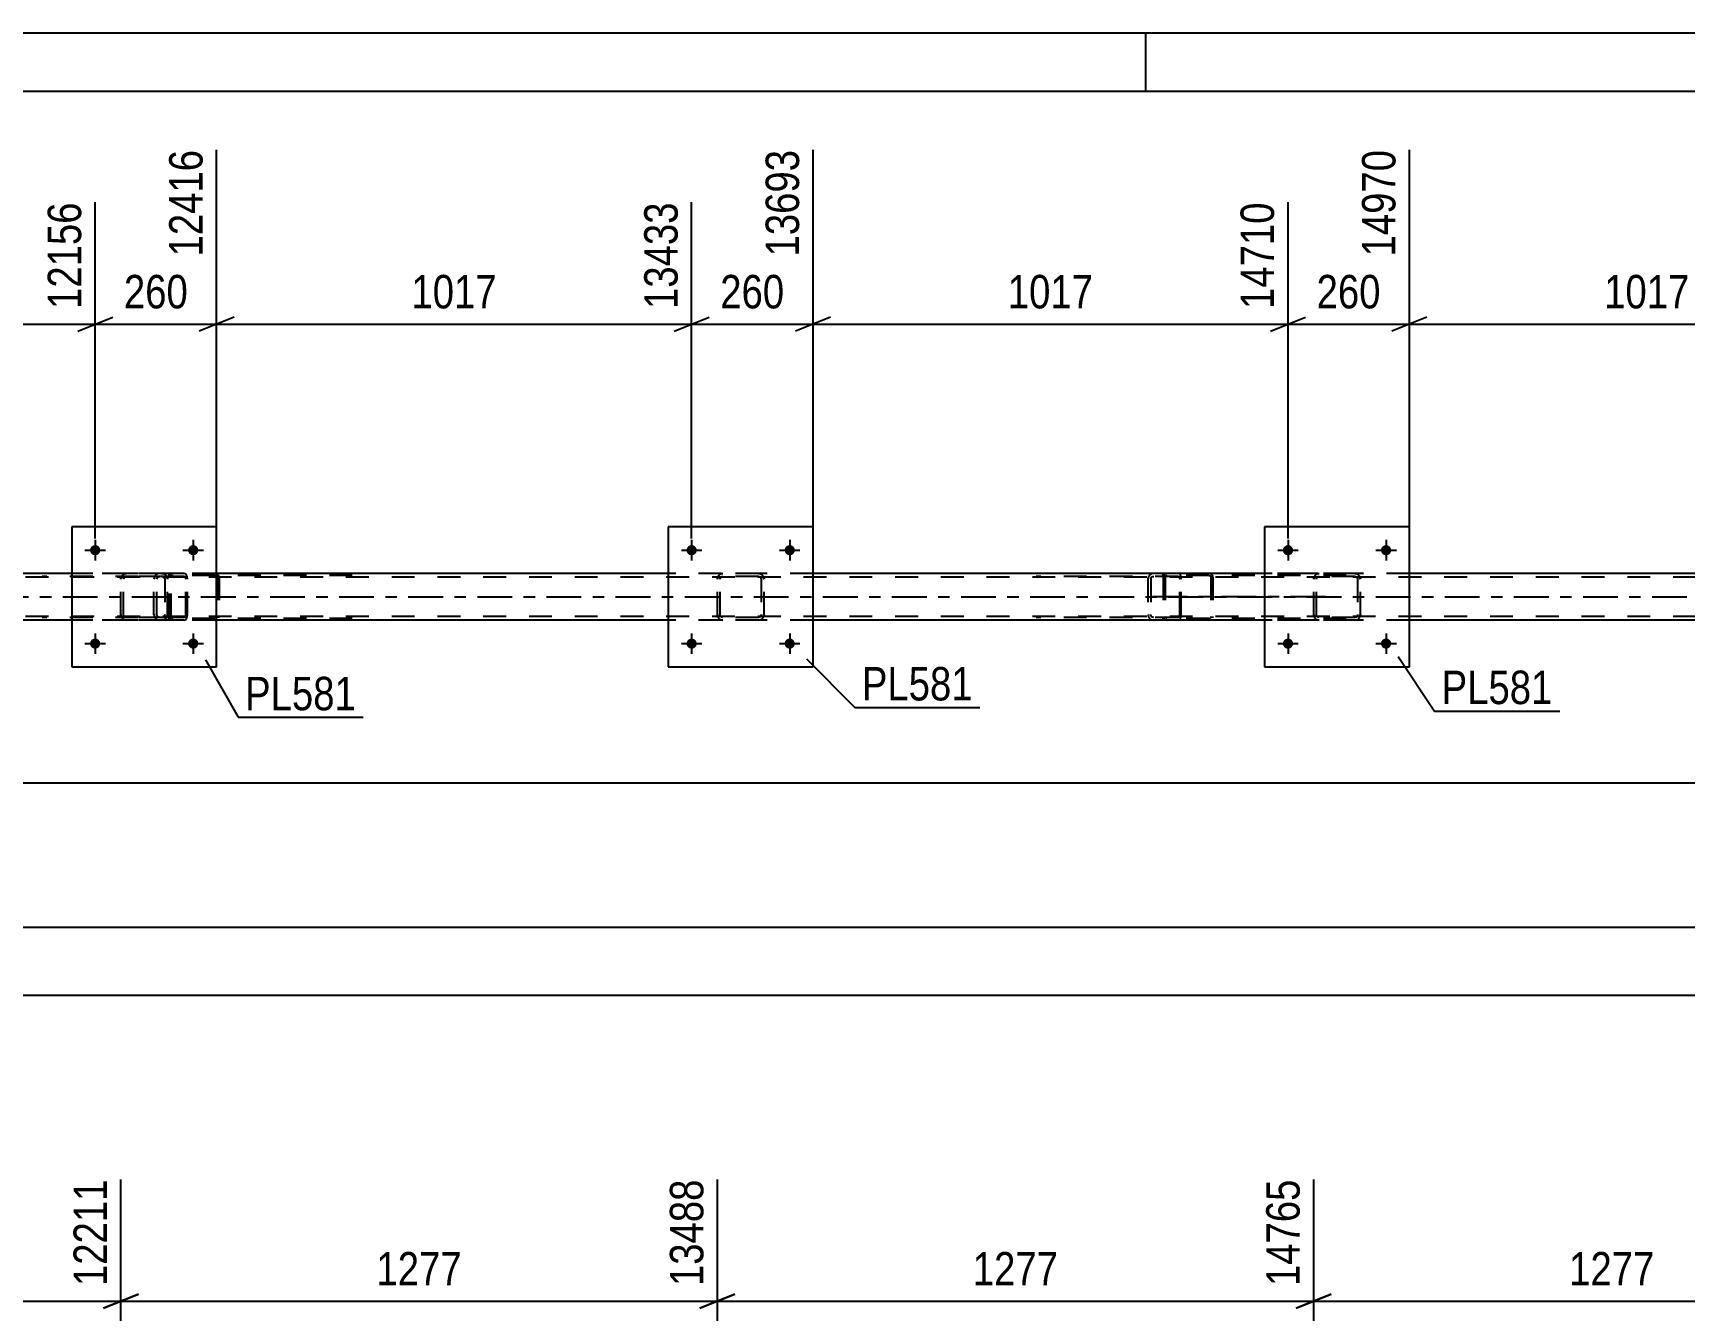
# Model space of a CAD drawing. Header units: millimetres. Extents: x 0 to 841, y 0 to 594.
# Drawn here: x 535.7 to 677.2, y 484.5 to 594 of the extents above; entities that cross this region are included whole.
import ezdxf

# ---------------------------------------------------------------- set-up
doc = ezdxf.new("R2010")
doc.units = ezdxf.units.MM
doc.linetypes.add('DXK_LINE_DOT2', pattern=[3.9198, 1.9599, -1.9599])
doc.linetypes.add('DXK_LINE_DOT3', pattern=[5.9187, 2.979, -0.9799, 0.9799, -0.9799])
doc.styles.add('Arial Narrow', font='ARIALN.TTF', dxfattribs={"height": 0.2})

# ---------------------------------------------------------------- blocks, each defined once
blk = doc.blocks.new('Unknown-318887585-1133 - 12244')
at = {"color": 5, "linetype": 'Continuous'}
for p, q in [((841, 594), (0, 594)), ((631, 589), (631, 594)), ((836, 589), (5, 589))]:
    blk.add_line(p, q, dxfattribs=at)
blk = doc.blocks.new('Bolt-318887585-5515 - 5449')
at = {"linetype": 'Continuous'}
for points in [[(541.44, 541.69, -1), (540.56, 541.69, -1)], [(549.84, 541.69, -1), (548.96, 541.69, -1)]]:
    blk.add_hatch(color=1, dxfattribs=at).paths.add_polyline_path(points)
at = {"color": 1, "linetype": 'Continuous'}
for p, q in [((541, 542.57), (541, 540.81)), ((549.4, 542.57), (549.4, 540.81)), ((540.12, 541.69), (541.88, 541.69)), ((548.52, 541.69), (550.28, 541.69))]:
    blk.add_line(p, q, dxfattribs=at)
blk = doc.blocks.new('Bolt-318887585-5508 - 5449')
at = {"linetype": 'Continuous'}
for points in [[(643.61, 549.69, -1), (642.73, 549.69, -1)], [(652.01, 549.69, -1), (651.13, 549.69, -1)]]:
    blk.add_hatch(color=1, dxfattribs=at).paths.add_polyline_path(points)
at = {"color": 1, "linetype": 'Continuous'}
for p, q in [((643.17, 550.57), (643.17, 548.81)), ((651.57, 550.57), (651.57, 548.81)), ((642.29, 549.69), (644.05, 549.69)), ((650.69, 549.69), (652.45, 549.69))]:
    blk.add_line(p, q, dxfattribs=at)
blk = doc.blocks.new('Bolt-318887585-5509 - 5449')
at = {"linetype": 'Continuous'}
for points in [[(643.61, 541.69, -1), (642.73, 541.69, -1)], [(652.01, 541.69, -1), (651.13, 541.69, -1)]]:
    blk.add_hatch(color=1, dxfattribs=at).paths.add_polyline_path(points)
at = {"color": 1, "linetype": 'Continuous'}
for p, q in [((643.17, 542.57), (643.17, 540.81)), ((651.57, 542.57), (651.57, 540.81)), ((642.29, 541.69), (644.05, 541.69)), ((650.69, 541.69), (652.45, 541.69))]:
    blk.add_line(p, q, dxfattribs=at)
blk = doc.blocks.new('Bolt-318887585-5510 - 5449')
at = {"linetype": 'Continuous'}
for points in [[(592.53, 549.69, -1), (591.65, 549.69, -1)], [(600.93, 549.69, -1), (600.05, 549.69, -1)]]:
    blk.add_hatch(color=1, dxfattribs=at).paths.add_polyline_path(points)
at = {"color": 1, "linetype": 'Continuous'}
for p, q in [((592.09, 550.57), (592.09, 548.81)), ((600.49, 550.57), (600.49, 548.81)), ((591.21, 549.69), (592.97, 549.69)), ((599.61, 549.69), (601.37, 549.69))]:
    blk.add_line(p, q, dxfattribs=at)
blk = doc.blocks.new('Bolt-318887585-5511 - 5449')
at = {"linetype": 'Continuous'}
for points in [[(592.53, 541.69, -1), (591.65, 541.69, -1)], [(600.93, 541.69, -1), (600.05, 541.69, -1)]]:
    blk.add_hatch(color=1, dxfattribs=at).paths.add_polyline_path(points)
at = {"color": 1, "linetype": 'Continuous'}
for p, q in [((592.09, 542.57), (592.09, 540.81)), ((600.49, 542.57), (600.49, 540.81)), ((591.21, 541.69), (592.97, 541.69)), ((599.61, 541.69), (601.37, 541.69))]:
    blk.add_line(p, q, dxfattribs=at)
blk = doc.blocks.new('Bolt-318887585-5514 - 5449')
at = {"linetype": 'Continuous'}
for points in [[(541.44, 549.69, -1), (540.56, 549.69, -1)], [(549.84, 549.69, -1), (548.96, 549.69, -1)]]:
    blk.add_hatch(color=1, dxfattribs=at).paths.add_polyline_path(points)
at = {"color": 1, "linetype": 'Continuous'}
for p, q in [((541, 550.57), (541, 548.81)), ((549.4, 550.57), (549.4, 548.81)), ((540.12, 549.69), (541.88, 549.69)), ((548.52, 549.69), (550.28, 549.69))]:
    blk.add_line(p, q, dxfattribs=at)
blk = doc.blocks.new('Part-318887585-5655 - 5449')
at = {"color": 7, "linetype": 'DXK_LINE_DOT2'}
for p, q in [((632.83, 547.69), (632.7, 547.67)), ((648.16, 547.69), (632.83, 547.69)), ((636.53, 547.67), (636.4, 547.69)), ((632.51, 547.49), (632.49, 547.37)), ((632.49, 547.37), (632.49, 544.01)), ((632.66, 547.37), (632.67, 547.43)), ((632.66, 547.37), (632.66, 544.01)), ((632.67, 547.43), (632.71, 547.49)), ((632.71, 547.49), (632.76, 547.52)), ((632.76, 547.52), (632.83, 547.53)), ((648.16, 547.53), (632.83, 547.53)), ((636.4, 547.53), (636.47, 547.52)), ((636.47, 547.52), (636.49, 547.5)), ((636.49, 547.5), (636.52, 547.49)), ((636.52, 547.49), (636.56, 547.43)), ((636.56, 547.43), (636.57, 547.37)), ((636.57, 547.37), (636.57, 544.01)), ((636.74, 547.37), (636.72, 547.49)), ((636.74, 547.37), (636.74, 544.01)), ((632.49, 544.01), (632.51, 543.89)), ((632.67, 543.95), (632.66, 544.01)), ((632.71, 543.9), (632.67, 543.95)), ((632.7, 543.72), (632.83, 543.69)), ((632.76, 543.86), (632.71, 543.9)), ((632.83, 543.85), (632.76, 543.86)), ((648.16, 543.85), (632.83, 543.85)), ((648.16, 543.69), (632.83, 543.69)), ((636.4, 543.85), (636.47, 543.86)), ((636.4, 543.69), (636.53, 543.72)), ((636.47, 543.86), (636.49, 543.88)), ((636.49, 543.88), (636.52, 543.9)), ((636.56, 543.95), (636.52, 543.9)), ((636.57, 544.01), (636.56, 543.95)), ((636.72, 543.89), (636.74, 544.01))]:
    blk.add_line(p, q, dxfattribs=at)
at = {"color": 7, "linetype": 'DXK_LINE_DOT3'}
blk.add_line((646.37, 545.69), (631.19, 545.69), dxfattribs=at)
at = {"color": 7, "linetype": 'DXK_LINE_DOT2'}
for centre, start, end in [((632.81, 547.36), 110.7583, 155.68), ((636.42, 547.36), 24.32, 69.2417), ((632.81, 544.03), 204.32, 249.2417)]:
    blk.add_arc(centre, 0.331, start, end, dxfattribs=at)
blk = doc.blocks.new('Part-318887585-5577 - 5449')
at = {"color": 2, "linetype": 'Continuous'}
for p, q in [((653.57, 551.69), (641.17, 551.69)), ((641.17, 551.69), (641.17, 539.69)), ((653.57, 539.69), (653.57, 551.69)), ((641.17, 539.69), (653.57, 539.69))]:
    blk.add_line(p, q, dxfattribs=at)
blk = doc.blocks.new('Part-318887585-5578 - 5449')
at = {"color": 7, "linetype": 'DXK_LINE_DOT2'}
for p, q in [((645.66, 547.66), (645.85, 547.69)), ((645.85, 547.69), (645.66, 547.66)), ((648.89, 547.69), (645.85, 547.69)), ((648.89, 547.69), (649.07, 547.66)), ((649.07, 547.66), (648.89, 547.69)), ((645.37, 547.21), (645.4, 547.4)), ((645.4, 547.4), (645.37, 547.21)), ((645.37, 544.17), (645.37, 547.21)), ((645.61, 547.21), (645.62, 547.3)), ((645.61, 544.17), (645.61, 547.21)), ((645.62, 547.3), (645.68, 547.38)), ((645.68, 547.38), (645.75, 547.43)), ((645.75, 547.43), (645.85, 547.45)), ((648.89, 547.45), (645.85, 547.45)), ((648.89, 547.45), (648.98, 547.43)), ((648.98, 547.43), (649.06, 547.38)), ((649.06, 547.38), (649.11, 547.3)), ((649.11, 547.3), (649.13, 547.21)), ((649.13, 547.21), (649.13, 544.17)), ((649.33, 547.4), (649.37, 547.21)), ((649.37, 547.21), (649.33, 547.4)), ((649.37, 544.17), (649.37, 547.21)), ((645.4, 543.99), (645.37, 544.17)), ((645.37, 544.17), (645.4, 543.99)), ((645.62, 544.08), (645.61, 544.17)), ((645.68, 544), (645.62, 544.08)), ((645.85, 543.69), (645.66, 543.73)), ((645.66, 543.73), (645.85, 543.69)), ((645.75, 543.95), (645.68, 544)), ((645.85, 543.93), (645.75, 543.95)), ((648.89, 543.93), (645.85, 543.93)), ((648.89, 543.69), (645.85, 543.69)), ((648.98, 543.95), (648.89, 543.93)), ((649.07, 543.73), (648.89, 543.69)), ((648.89, 543.69), (649.07, 543.73)), ((649.06, 544), (648.98, 543.95)), ((649.11, 544.08), (649.06, 544)), ((649.13, 544.17), (649.11, 544.08)), ((649.37, 544.17), (649.33, 543.99)), ((649.33, 543.99), (649.37, 544.17))]:
    blk.add_line(p, q, dxfattribs=at)
at = {"color": 7, "linetype": 'DXK_LINE_DOT3'}
blk.add_line((647.37, 545.69), (647.37, 545.69), dxfattribs=at)
at = {"color": 7, "linetype": 'DXK_LINE_DOT2'}
for centre, start, end in [((645.85, 547.21), 112.5, 157.5), ((645.85, 547.21), 112.5, 157.5), ((648.89, 547.21), 22.5, 67.5), ((648.89, 547.21), 22.5, 67.5), ((645.85, 544.17), 202.5, 247.5), ((645.85, 544.17), 202.5, 247.5), ((648.89, 544.17), 292.5, 337.5), ((648.89, 544.17), 292.5, 337.5)]:
    blk.add_arc(centre, 0.48, start, end, dxfattribs=at)
blk = doc.blocks.new('Part-318887585-5583 - 5449')
at = {"color": 2, "linetype": 'Continuous'}
for p, q in [((602.49, 551.69), (590.09, 551.69)), ((590.09, 551.69), (590.09, 539.69)), ((602.49, 539.69), (602.49, 551.69)), ((590.09, 539.69), (602.49, 539.69))]:
    blk.add_line(p, q, dxfattribs=at)
blk = doc.blocks.new('Part-318887585-5584 - 5449')
at = {"color": 7, "linetype": 'DXK_LINE_DOT2'}
for p, q in [((594.58, 547.66), (594.77, 547.69)), ((594.77, 547.69), (594.58, 547.66)), ((597.81, 547.69), (594.77, 547.69)), ((597.81, 547.69), (597.99, 547.66)), ((597.99, 547.66), (597.81, 547.69)), ((594.29, 547.21), (594.32, 547.4)), ((594.32, 547.4), (594.29, 547.21)), ((594.29, 544.17), (594.29, 547.21)), ((594.53, 547.21), (594.54, 547.3)), ((594.53, 544.17), (594.53, 547.21)), ((594.54, 547.3), (594.6, 547.38)), ((594.6, 547.38), (594.67, 547.43)), ((594.67, 547.43), (594.77, 547.45)), ((597.81, 547.45), (594.77, 547.45)), ((597.81, 547.45), (597.9, 547.43)), ((597.9, 547.43), (597.98, 547.38)), ((597.98, 547.38), (598.03, 547.3)), ((598.03, 547.3), (598.05, 547.21)), ((598.05, 547.21), (598.05, 544.17)), ((598.25, 547.4), (598.29, 547.21)), ((598.29, 547.21), (598.25, 547.4)), ((598.29, 544.17), (598.29, 547.21)), ((594.32, 543.99), (594.29, 544.17)), ((594.29, 544.17), (594.32, 543.99)), ((594.54, 544.08), (594.53, 544.17)), ((594.6, 544), (594.54, 544.08)), ((594.77, 543.69), (594.58, 543.73)), ((594.58, 543.73), (594.77, 543.69)), ((594.67, 543.95), (594.6, 544)), ((594.77, 543.93), (594.67, 543.95)), ((597.81, 543.93), (594.77, 543.93)), ((597.81, 543.69), (594.77, 543.69)), ((597.9, 543.95), (597.81, 543.93)), ((597.99, 543.73), (597.81, 543.69)), ((597.81, 543.69), (597.99, 543.73)), ((597.98, 544), (597.9, 543.95)), ((598.03, 544.08), (597.98, 544)), ((598.05, 544.17), (598.03, 544.08)), ((598.29, 544.17), (598.25, 543.99)), ((598.25, 543.99), (598.29, 544.17))]:
    blk.add_line(p, q, dxfattribs=at)
at = {"color": 7, "linetype": 'DXK_LINE_DOT3'}
blk.add_line((596.29, 545.69), (596.29, 545.69), dxfattribs=at)
at = {"color": 7, "linetype": 'DXK_LINE_DOT2'}
for centre, start, end in [((594.77, 547.21), 112.5, 157.5), ((594.77, 547.21), 112.5, 157.5), ((597.81, 547.21), 22.5, 67.5), ((597.81, 547.21), 22.5, 67.5), ((594.77, 544.17), 202.5, 247.5), ((594.77, 544.17), 202.5, 247.5), ((597.81, 544.17), 292.5, 337.5), ((597.81, 544.17), 292.5, 337.5)]:
    blk.add_arc(centre, 0.48, start, end, dxfattribs=at)
blk = doc.blocks.new('Part-318887585-5595 - 5449')
at = {"color": 2, "linetype": 'Continuous'}
for p, q in [((551.4, 551.69), (539, 551.69)), ((539, 551.69), (539, 539.69)), ((551.4, 539.69), (551.4, 551.69)), ((539, 539.69), (551.4, 539.69))]:
    blk.add_line(p, q, dxfattribs=at)
blk = doc.blocks.new('Part-318887585-5596 - 5449')
at = {"color": 7, "linetype": 'DXK_LINE_DOT2'}
for p, q in [((543.5, 547.66), (543.68, 547.69)), ((543.68, 547.69), (543.5, 547.66)), ((546.72, 547.69), (543.68, 547.69)), ((546.72, 547.69), (546.91, 547.66)), ((546.91, 547.66), (546.72, 547.69)), ((543.2, 547.21), (543.24, 547.4)), ((543.24, 547.4), (543.2, 547.21)), ((543.2, 544.17), (543.2, 547.21)), ((543.44, 547.21), (543.46, 547.3)), ((543.44, 544.17), (543.44, 547.21)), ((543.46, 547.3), (543.52, 547.38)), ((543.52, 547.38), (543.59, 547.43)), ((543.59, 547.43), (543.68, 547.45)), ((546.72, 547.45), (543.68, 547.45)), ((546.72, 547.45), (546.82, 547.43)), ((546.82, 547.43), (546.89, 547.38)), ((546.89, 547.38), (546.95, 547.3)), ((546.95, 547.3), (546.96, 547.21)), ((546.96, 547.21), (546.96, 544.17)), ((547.17, 547.4), (547.2, 547.21)), ((547.2, 547.21), (547.17, 547.4)), ((547.2, 544.17), (547.2, 547.21)), ((543.24, 543.99), (543.2, 544.17)), ((543.2, 544.17), (543.24, 543.99)), ((543.46, 544.08), (543.44, 544.17)), ((543.52, 544), (543.46, 544.08)), ((543.68, 543.69), (543.5, 543.73)), ((543.5, 543.73), (543.68, 543.69)), ((543.59, 543.95), (543.52, 544)), ((543.68, 543.93), (543.59, 543.95)), ((546.72, 543.93), (543.68, 543.93)), ((546.72, 543.69), (543.68, 543.69)), ((546.82, 543.95), (546.72, 543.93)), ((546.91, 543.73), (546.72, 543.69)), ((546.72, 543.69), (546.91, 543.73)), ((546.89, 544), (546.82, 543.95)), ((546.95, 544.08), (546.89, 544)), ((546.96, 544.17), (546.95, 544.08)), ((547.2, 544.17), (547.17, 543.99)), ((547.17, 543.99), (547.2, 544.17))]:
    blk.add_line(p, q, dxfattribs=at)
at = {"color": 7, "linetype": 'DXK_LINE_DOT3'}
blk.add_line((545.2, 545.69), (545.2, 545.69), dxfattribs=at)
at = {"color": 7, "linetype": 'DXK_LINE_DOT2'}
for centre, start, end in [((543.68, 547.21), 112.5, 157.5), ((543.68, 547.21), 112.5, 157.5), ((546.72, 547.21), 22.5, 67.5), ((546.72, 547.21), 22.5, 67.5), ((543.68, 544.17), 202.5, 247.5), ((543.68, 544.17), 202.5, 247.5), ((546.72, 544.17), 292.5, 337.5), ((546.72, 544.17), 292.5, 337.5)]:
    blk.add_arc(centre, 0.48, start, end, dxfattribs=at)
blk = doc.blocks.new('Part-318887585-5627 - 5449')
at = {"color": 7, "linetype": 'DXK_LINE_DOT2'}
for p, q in [((548.63, 547.69), (536.47, 547.69)), ((546.54, 547.69), (546.34, 547.66)), ((547.35, 547.45), (547.35, 547.69)), ((548.73, 547.66), (548.63, 547.69)), ((548.82, 547.55), (548.73, 547.66)), ((548.63, 547.45), (536.47, 547.45)), ((546.07, 547.4), (546.03, 547.21)), ((546.03, 544.17), (546.03, 547.21)), ((546.29, 547.21), (546.3, 547.3)), ((546.29, 544.17), (546.29, 547.21)), ((546.3, 547.3), (546.36, 547.38)), ((546.36, 547.38), (546.44, 547.43)), ((546.44, 547.43), (546.54, 547.45)), ((548.63, 547.45), (548.68, 547.43)), ((548.68, 547.43), (548.72, 547.38)), ((548.72, 547.38), (548.75, 547.3)), ((548.75, 547.3), (548.76, 547.21)), ((548.76, 544.17), (548.76, 547.21)), ((548.88, 547.4), (548.82, 547.55)), ((548.9, 547.21), (548.88, 547.4)), ((548.9, 544.17), (548.9, 547.21)), ((548.63, 543.93), (536.47, 543.93)), ((548.63, 543.69), (536.47, 543.69)), ((546.03, 544.17), (546.07, 543.99)), ((546.3, 544.08), (546.29, 544.17)), ((546.36, 544), (546.3, 544.08)), ((546.34, 543.73), (546.54, 543.69)), ((546.44, 543.95), (546.36, 544)), ((546.54, 543.93), (546.44, 543.95)), ((547.35, 543.69), (547.35, 543.93)), ((548.68, 543.95), (548.63, 543.93)), ((548.63, 543.69), (548.73, 543.73)), ((548.72, 544), (548.68, 543.95)), ((548.75, 544.08), (548.72, 544)), ((548.73, 543.73), (548.82, 543.83)), ((548.76, 544.17), (548.75, 544.08)), ((548.82, 543.83), (548.88, 543.99)), ((548.88, 543.99), (548.9, 544.17))]:
    blk.add_line(p, q, dxfattribs=at)
for centre, start, end in [((546.52, 547.2), 111.1941, 156.1506), ((546.52, 544.19), 203.8494, 248.8059)]:
    blk.add_arc(centre, 0.492, start, end, dxfattribs=at)
blk = doc.blocks.new('Part-318887585-5628 - 5449')
at = {"color": 7, "linetype": 'DXK_LINE_DOT2'}
for p, q in [((633.76, 547.69), (621.61, 547.69)), ((631.67, 547.69), (631.48, 547.66)), ((632.49, 547.45), (632.49, 547.69)), ((633.87, 547.66), (633.76, 547.69)), ((633.95, 547.55), (633.87, 547.66)), ((633.76, 547.45), (621.61, 547.45)), ((631.2, 547.35), (631.17, 547.21)), ((631.17, 547.21), (631.17, 544.17)), ((631.21, 547.4), (631.2, 547.35)), ((631.42, 547.21), (631.44, 547.3)), ((631.42, 547.21), (631.42, 544.17)), ((631.44, 547.3), (631.49, 547.38)), ((631.49, 547.38), (631.57, 547.43)), ((631.57, 547.43), (631.67, 547.45)), ((633.76, 547.45), (633.81, 547.43)), ((633.81, 547.43), (633.86, 547.38)), ((633.86, 547.38), (633.89, 547.3)), ((633.89, 547.3), (633.9, 547.21)), ((633.9, 544.17), (633.9, 547.21)), ((634.01, 547.4), (633.95, 547.55)), ((634.03, 547.21), (634.01, 547.4)), ((634.03, 544.17), (634.03, 547.21)), ((633.76, 543.93), (621.61, 543.93)), ((633.76, 543.69), (621.61, 543.69)), ((631.17, 544.17), (631.19, 544.09)), ((631.19, 544.09), (631.21, 543.99)), ((631.43, 544.11), (631.42, 544.17)), ((631.44, 544.08), (631.43, 544.11)), ((631.49, 544), (631.44, 544.08)), ((631.48, 543.73), (631.67, 543.69)), ((631.57, 543.95), (631.49, 544)), ((631.67, 543.93), (631.57, 543.95)), ((632.49, 543.69), (632.49, 543.93)), ((633.81, 543.95), (633.76, 543.93)), ((633.76, 543.69), (633.87, 543.73)), ((633.86, 544), (633.81, 543.95)), ((633.86, 544), (633.87, 544.04)), ((633.87, 544.04), (633.89, 544.08)), ((633.87, 543.73), (633.95, 543.83)), ((633.89, 544.08), (633.9, 544.17)), ((633.95, 543.83), (633.97, 543.86)), ((633.97, 543.86), (634.01, 543.99)), ((634.01, 543.99), (634.03, 544.17))]:
    blk.add_line(p, q, dxfattribs=at)
for centre, start, end in [((631.66, 547.2), 111.1941, 156.1506), ((631.66, 544.19), 203.8494, 248.8059)]:
    blk.add_arc(centre, 0.492, start, end, dxfattribs=at)
blk = doc.blocks.new('Part-318887585-5656 - 5449')
at = {"color": 7, "linetype": 'DXK_LINE_DOT2'}
for p, q in [((547.69, 547.69), (547.56, 547.67)), ((563.02, 547.69), (547.69, 547.69)), ((551.4, 547.67), (551.27, 547.69)), ((547.38, 547.49), (547.35, 547.37)), ((547.35, 544.01), (547.35, 547.37)), ((547.52, 547.37), (547.53, 547.43)), ((547.52, 544.01), (547.52, 547.37)), ((547.53, 547.43), (547.57, 547.49)), ((547.57, 547.49), (547.63, 547.52)), ((547.63, 547.52), (547.69, 547.53)), ((563.02, 547.53), (547.69, 547.53)), ((551.27, 547.53), (551.33, 547.52)), ((551.33, 547.52), (551.39, 547.49)), ((551.39, 547.49), (551.43, 547.43)), ((551.43, 547.43), (551.44, 547.37)), ((551.44, 547.37), (551.44, 544.01)), ((551.61, 547.37), (551.58, 547.49)), ((551.61, 547.37), (551.61, 544.01)), ((547.35, 544.01), (547.38, 543.89)), ((547.53, 543.95), (547.52, 544.01)), ((547.57, 543.9), (547.53, 543.95)), ((547.56, 543.72), (547.69, 543.69)), ((547.63, 543.86), (547.57, 543.9)), ((547.69, 543.85), (547.63, 543.86)), ((563.02, 543.85), (547.69, 543.85)), ((563.02, 543.69), (547.69, 543.69)), ((551.33, 543.86), (551.27, 543.85)), ((551.27, 543.69), (551.4, 543.72)), ((551.39, 543.9), (551.33, 543.86)), ((551.43, 543.95), (551.39, 543.9)), ((551.44, 544.01), (551.43, 543.95)), ((551.58, 543.89), (551.61, 544.01))]:
    blk.add_line(p, q, dxfattribs=at)
for centre, start, end in [((547.68, 547.36), 110.7583, 155.68), ((551.28, 547.36), 24.32, 69.2417), ((547.68, 544.03), 204.32, 249.2417)]:
    blk.add_arc(centre, 0.331, start, end, dxfattribs=at)
blk = doc.blocks.new('Part-318887585-5688 - 5449')
at = {"color": 2, "linetype": 'Continuous'}
for p, q in [((539, 547.69), (500.32, 547.69)), ((590.09, 547.69), (551.4, 547.69)), ((641.17, 547.69), (602.49, 547.69)), ((692.25, 547.69), (653.57, 547.69)), ((539, 543.69), (500.32, 543.69)), ((590.09, 543.69), (551.4, 543.69)), ((641.17, 543.69), (602.49, 543.69)), ((692.25, 543.69), (653.57, 543.69))]:
    blk.add_line(p, q, dxfattribs=at)
at = {"color": 7, "linetype": 'DXK_LINE_DOT2'}
for p, q in [((551.4, 547.69), (539, 547.69)), ((602.49, 547.69), (590.09, 547.69)), ((653.57, 547.69), (641.17, 547.69)), ((776.11, 547.37), (112.08, 547.37)), ((776.11, 544.01), (112.08, 544.01)), ((551.4, 543.69), (539, 543.69)), ((602.49, 543.69), (590.09, 543.69)), ((653.57, 543.69), (641.17, 543.69))]:
    blk.add_line(p, q, dxfattribs=at)
at = {"color": 7, "linetype": 'DXK_LINE_DOT3'}
blk.add_line((112.08, 545.69), (776.11, 545.69), dxfattribs=at)
blk = doc.blocks.new('StraightDimension-318887585-5924 - 5449')
at = {"color": 7, "linetype": 'Continuous'}
for p, q in [((551.4, 548.69), (551.4, 584)), ((592.09, 550.69), (592.09, 579.5)), ((552.9, 569.66), (549.9, 568.46)), ((551.4, 569.06), (592.09, 569.06)), ((590.59, 568.46), (593.59, 569.66))]:
    blk.add_line(p, q, dxfattribs=at)
at = {"color": 0}
blk.add_wipeout([(576, 569.81), (576, 574.01), (567.49, 574.01), (567.49, 569.81)], dxfattribs=at)
at = {"color": 3, "style": 'Arial Narrow'}
blk.add_text('1017', height=2.863, dxfattribs=at).set_placement((568.09, 570.41))
at = {"color": 0, "linetype": 'Continuous'}
blk.add_wipeout([(591.49, 580.1), (587.29, 580.1), (587.29, 569.76), (591.49, 569.76)], dxfattribs=at)
at = {"color": 3, "linetype": 'Continuous', "style": 'Arial Narrow'}
blk.add_text('13433', height=2.863, rotation=90.0002, dxfattribs=at).set_placement((590.89, 570.36))
blk = doc.blocks.new('StraightDimension-318887585-5852 - 5449')
at = {"color": 7, "linetype": 'Continuous'}
for p, q in [((653.57, 548.69), (653.57, 584)), ((694.25, 550.69), (694.25, 579.5)), ((655.07, 569.66), (652.07, 568.46)), ((653.57, 569.06), (694.25, 569.06)), ((692.75, 568.46), (695.75, 569.66))]:
    blk.add_line(p, q, dxfattribs=at)
at = {"color": 0}
blk.add_wipeout([(678.16, 569.81), (678.16, 574.01), (669.65, 574.01), (669.65, 569.81)], dxfattribs=at)
at = {"color": 3, "style": 'Arial Narrow'}
blk.add_text('1017', height=2.863, dxfattribs=at).set_placement((670.25, 570.41))
at = {"color": 0, "linetype": 'Continuous'}
blk.add_wipeout([(693.65, 580.1), (689.45, 580.1), (689.45, 569.76), (693.65, 569.76)], dxfattribs=at)
at = {"color": 3, "linetype": 'Continuous', "style": 'Arial Narrow'}
blk.add_text('15987', height=2.863, rotation=90.0002, dxfattribs=at).set_placement((693.05, 570.36))
blk = doc.blocks.new('StraightDimension-318887585-5870 - 5449')
at = {"color": 7, "linetype": 'Continuous'}
for p, q in [((653.57, 548.69), (653.57, 584)), ((643.17, 550.69), (643.17, 579.5)), ((641.67, 568.46), (644.67, 569.66)), ((643.17, 569.06), (653.57, 569.06)), ((655.07, 569.66), (652.07, 568.46))]:
    blk.add_line(p, q, dxfattribs=at)
at = {"color": 0}
blk.add_wipeout([(651.71, 569.81), (651.71, 574.01), (645.02, 574.01), (645.02, 569.81)], dxfattribs=at)
at = {"color": 3, "style": 'Arial Narrow'}
blk.add_text('260', height=2.863, dxfattribs=at).set_placement((645.62, 570.41))
at = {"color": 0, "linetype": 'Continuous'}
blk.add_wipeout([(652.97, 584.6), (648.77, 584.6), (648.77, 574.26), (652.97, 574.26)], dxfattribs=at)
at = {"color": 3, "linetype": 'Continuous', "style": 'Arial Narrow'}
blk.add_text('14970', height=2.863, rotation=90.0002, dxfattribs=at).set_placement((652.37, 574.86))
blk = doc.blocks.new('StraightDimension-318887585-5888 - 5449')
at = {"color": 7, "linetype": 'Continuous'}
for p, q in [((602.49, 548.69), (602.49, 584)), ((643.17, 550.69), (643.17, 579.5)), ((603.99, 569.66), (600.99, 568.46)), ((602.49, 569.06), (643.17, 569.06)), ((641.67, 568.46), (644.67, 569.66))]:
    blk.add_line(p, q, dxfattribs=at)
at = {"color": 0}
blk.add_wipeout([(627.08, 569.81), (627.08, 574.01), (618.57, 574.01), (618.57, 569.81)], dxfattribs=at)
at = {"color": 3, "style": 'Arial Narrow'}
blk.add_text('1017', height=2.863, dxfattribs=at).set_placement((619.17, 570.41))
at = {"color": 0, "linetype": 'Continuous'}
blk.add_wipeout([(642.57, 580.1), (638.37, 580.1), (638.37, 569.76), (642.57, 569.76)], dxfattribs=at)
at = {"color": 3, "linetype": 'Continuous', "style": 'Arial Narrow'}
blk.add_text('14710', height=2.863, rotation=90.0002, dxfattribs=at).set_placement((641.97, 570.36))
blk = doc.blocks.new('StraightDimension-318887585-5906 - 5449')
at = {"color": 7, "linetype": 'Continuous'}
for p, q in [((602.49, 548.69), (602.49, 584)), ((592.09, 550.69), (592.09, 579.5)), ((590.59, 568.46), (593.59, 569.66)), ((592.09, 569.06), (602.49, 569.06)), ((603.99, 569.66), (600.99, 568.46))]:
    blk.add_line(p, q, dxfattribs=at)
at = {"color": 0}
blk.add_wipeout([(600.63, 569.81), (600.63, 574.01), (593.94, 574.01), (593.94, 569.81)], dxfattribs=at)
at = {"color": 3, "style": 'Arial Narrow'}
blk.add_text('260', height=2.863, dxfattribs=at).set_placement((594.54, 570.41))
at = {"color": 0, "linetype": 'Continuous'}
blk.add_wipeout([(601.89, 584.6), (597.69, 584.6), (597.69, 574.26), (601.89, 574.26)], dxfattribs=at)
at = {"color": 3, "linetype": 'Continuous', "style": 'Arial Narrow'}
blk.add_text('13693', height=2.863, rotation=90.0002, dxfattribs=at).set_placement((601.29, 574.86))
blk = doc.blocks.new('StraightDimension-318887585-5942 - 5449')
at = {"color": 7, "linetype": 'Continuous'}
for p, q in [((551.4, 548.69), (551.4, 584)), ((541, 550.69), (541, 579.5)), ((539.5, 568.46), (542.5, 569.66)), ((541, 569.06), (551.4, 569.06)), ((552.9, 569.66), (549.9, 568.46))]:
    blk.add_line(p, q, dxfattribs=at)
at = {"color": 0}
blk.add_wipeout([(549.55, 569.81), (549.55, 574.01), (542.86, 574.01), (542.86, 569.81)], dxfattribs=at)
at = {"color": 3, "style": 'Arial Narrow'}
blk.add_text('260', height=2.863, dxfattribs=at).set_placement((543.46, 570.41))
at = {"color": 0, "linetype": 'Continuous'}
blk.add_wipeout([(550.8, 584.6), (546.6, 584.6), (546.6, 574.26), (550.8, 574.26)], dxfattribs=at)
at = {"color": 3, "linetype": 'Continuous', "style": 'Arial Narrow'}
blk.add_text('12416', height=2.863, rotation=90.0002, dxfattribs=at).set_placement((550.2, 574.86))
blk = doc.blocks.new('StraightDimension-318887585-5960 - 5449')
at = {"color": 7, "linetype": 'Continuous'}
for p, q in [((500.32, 548.69), (500.32, 584)), ((541, 550.69), (541, 579.5)), ((501.82, 569.66), (498.82, 568.46)), ((500.32, 569.06), (541, 569.06)), ((539.5, 568.46), (542.5, 569.66))]:
    blk.add_line(p, q, dxfattribs=at)
at = {"color": 0}
blk.add_wipeout([(524.92, 569.81), (524.92, 574.01), (516.41, 574.01), (516.41, 569.81)], dxfattribs=at)
at = {"color": 3, "style": 'Arial Narrow'}
blk.add_text('1017', height=2.863, dxfattribs=at).set_placement((517.01, 570.41))
at = {"color": 0, "linetype": 'Continuous'}
blk.add_wipeout([(540.4, 580.1), (536.2, 580.1), (536.2, 569.76), (540.4, 569.76)], dxfattribs=at)
at = {"color": 3, "linetype": 'Continuous', "style": 'Arial Narrow'}
blk.add_text('12156', height=2.863, rotation=90.0002, dxfattribs=at).set_placement((539.8, 570.36))
blk = doc.blocks.new('StraightDimension-318887585-6317 - 5449')
at = {"color": 7, "linetype": 'Continuous'}
blk.add_line((70.16, 517.39), (776.11, 517.39), dxfattribs=at)
blk = doc.blocks.new('StraightDimension-318887585-6338 - 5449')
at = {"color": 7, "linetype": 'Continuous'}
blk.add_line((69.52, 511.57), (776.75, 511.57), dxfattribs=at)
blk = doc.blocks.new('StraightDimension-318887585-6380 - 5449')
at = {"color": 7, "linetype": 'Continuous'}
blk.add_line((70.16, 529.77), (719.93, 529.77), dxfattribs=at)
blk = doc.blocks.new('StraightDimension-318887585-4936 - 3642')
at = {"color": 7, "linetype": 'Continuous'}
for p, q in [((543.21, 448.38), (543.21, 495.79)), ((594.29, 448.38), (594.29, 495.79)), ((544.71, 485.95), (541.71, 484.75)), ((543.21, 485.35), (594.29, 485.35)), ((592.79, 484.75), (595.79, 485.95))]:
    blk.add_line(p, q, dxfattribs=at)
at = {"color": 0}
blk.add_wipeout([(573, 486.1), (573, 490.3), (564.49, 490.3), (564.49, 486.1)], dxfattribs=at)
at = {"color": 3, "style": 'Arial Narrow'}
blk.add_text('1277', height=2.863, dxfattribs=at).set_placement((565.09, 486.7))
at = {"color": 0, "linetype": 'Continuous'}
blk.add_wipeout([(593.69, 496.39), (589.49, 496.39), (589.49, 486.05), (593.69, 486.05)], dxfattribs=at)
at = {"color": 3, "linetype": 'Continuous', "style": 'Arial Narrow'}
blk.add_text('13488', height=2.863, rotation=90.0002, dxfattribs=at).set_placement((593.09, 486.65))
blk = doc.blocks.new('StraightDimension-318887585-4916 - 3642')
at = {"color": 7, "linetype": 'Continuous'}
for p, q in [((645.37, 448.38), (645.37, 495.79)), ((696.45, 448.38), (696.45, 495.79)), ((646.87, 485.95), (643.87, 484.75)), ((645.37, 485.35), (696.45, 485.35)), ((694.95, 484.75), (697.95, 485.95))]:
    blk.add_line(p, q, dxfattribs=at)
at = {"color": 0}
blk.add_wipeout([(675.16, 486.1), (675.16, 490.3), (666.65, 490.3), (666.65, 486.1)], dxfattribs=at)
at = {"color": 3, "style": 'Arial Narrow'}
blk.add_text('1277', height=2.863, dxfattribs=at).set_placement((667.25, 486.7))
at = {"color": 0, "linetype": 'Continuous'}
blk.add_wipeout([(695.85, 496.39), (691.65, 496.39), (691.65, 486.05), (695.85, 486.05)], dxfattribs=at)
at = {"color": 3, "linetype": 'Continuous', "style": 'Arial Narrow'}
blk.add_text('16042', height=2.863, rotation=90.0002, dxfattribs=at).set_placement((695.25, 486.65))
blk = doc.blocks.new('StraightDimension-318887585-4926 - 3642')
at = {"color": 7, "linetype": 'Continuous'}
for p, q in [((594.29, 448.38), (594.29, 495.79)), ((645.37, 448.38), (645.37, 495.79)), ((595.79, 485.95), (592.79, 484.75)), ((594.29, 485.35), (645.37, 485.35)), ((643.87, 484.75), (646.87, 485.95))]:
    blk.add_line(p, q, dxfattribs=at)
at = {"color": 0}
blk.add_wipeout([(624.08, 486.1), (624.08, 490.3), (615.57, 490.3), (615.57, 486.1)], dxfattribs=at)
at = {"color": 3, "style": 'Arial Narrow'}
blk.add_text('1277', height=2.863, dxfattribs=at).set_placement((616.17, 486.7))
at = {"color": 0, "linetype": 'Continuous'}
blk.add_wipeout([(644.77, 496.39), (640.57, 496.39), (640.57, 486.05), (644.77, 486.05)], dxfattribs=at)
at = {"color": 3, "linetype": 'Continuous', "style": 'Arial Narrow'}
blk.add_text('14765', height=2.863, rotation=90.0002, dxfattribs=at).set_placement((644.17, 486.65))
blk = doc.blocks.new('StraightDimension-318887585-4946 - 3642')
at = {"color": 7, "linetype": 'Continuous'}
for p, q in [((492.12, 448.38), (492.12, 495.79)), ((543.21, 448.38), (543.21, 495.79)), ((493.62, 485.95), (490.62, 484.75)), ((492.12, 485.35), (543.21, 485.35)), ((541.71, 484.75), (544.71, 485.95))]:
    blk.add_line(p, q, dxfattribs=at)
at = {"color": 0}
blk.add_wipeout([(521.92, 486.1), (521.92, 490.3), (513.41, 490.3), (513.41, 486.1)], dxfattribs=at)
at = {"color": 3, "style": 'Arial Narrow'}
blk.add_text('1277', height=2.863, dxfattribs=at).set_placement((514.01, 486.7))
at = {"color": 0, "linetype": 'Continuous'}
blk.add_wipeout([(542.61, 496.39), (538.41, 496.39), (538.41, 486.05), (542.61, 486.05)], dxfattribs=at)
at = {"color": 3, "linetype": 'Continuous', "style": 'Arial Narrow'}
blk.add_text('12211', height=2.863, rotation=90.0002, dxfattribs=at).set_placement((542.01, 486.65))
blk = doc.blocks.new('Mark-318887585-5573 - 5449')
at = {"color": 0}
blk.add_wipeout([(665.84, 536.51), (665.84, 539.51), (656.33, 539.51), (656.33, 536.51)], dxfattribs=at)
blk.add_wipeout([(665.84, 536.51), (665.84, 539.51), (656.33, 539.51), (656.33, 536.51)], dxfattribs=at)
at = {"color": 30, "linetype": 'Continuous'}
for p, q in [((652.61, 540.59), (655.73, 535.91)), ((655.73, 535.91), (666.44, 535.91))]:
    blk.add_line(p, q, dxfattribs=at)
at = {"color": 3, "style": 'Arial Narrow'}
blk.add_text('PL581', height=2.863, dxfattribs=at).set_placement((656.33, 536.51))
blk = doc.blocks.new('Mark-318887585-5579 - 5449')
at = {"color": 0}
blk.add_wipeout([(616.17, 536.82), (616.17, 539.82), (606.67, 539.82), (606.67, 536.82)], dxfattribs=at)
blk.add_wipeout([(616.17, 536.82), (616.17, 539.82), (606.67, 539.82), (606.67, 536.82)], dxfattribs=at)
at = {"color": 30, "linetype": 'Continuous'}
for p, q in [((601.93, 540.38), (606.07, 536.22)), ((606.07, 536.22), (616.77, 536.22))]:
    blk.add_line(p, q, dxfattribs=at)
at = {"color": 3, "style": 'Arial Narrow'}
blk.add_text('PL581', height=2.863, dxfattribs=at).set_placement((606.67, 536.82))
blk = doc.blocks.new('Mark-318887585-5591 - 5449')
at = {"color": 0}
blk.add_wipeout([(563.34, 535.98), (563.34, 538.98), (553.84, 538.98), (553.84, 535.98)], dxfattribs=at)
blk.add_wipeout([(563.34, 535.98), (563.34, 538.98), (553.84, 538.98), (553.84, 535.98)], dxfattribs=at)
at = {"color": 30, "linetype": 'Continuous'}
for p, q in [((550.46, 540.3), (553.24, 535.38)), ((553.24, 535.38), (563.94, 535.38))]:
    blk.add_line(p, q, dxfattribs=at)
at = {"color": 3, "style": 'Arial Narrow'}
blk.add_text('PL581', height=2.863, dxfattribs=at).set_placement((553.84, 535.98))

msp = doc.modelspace()

# ---------------------------------------------------------------- block references
for name in ['Unknown-318887585-1133 - 12244', 'Part-318887585-5595 - 5449', 'Bolt-318887585-5514 - 5449', 'Part-318887585-5583 - 5449', 'Bolt-318887585-5510 - 5449', 'Part-318887585-5577 - 5449', 'Bolt-318887585-5508 - 5449', 'Part-318887585-5688 - 5449', 'Part-318887585-5627 - 5449', 'Part-318887585-5596 - 5449', 'Part-318887585-5656 - 5449', 'Part-318887585-5584 - 5449', 'Part-318887585-5628 - 5449', 'Part-318887585-5655 - 5449', 'Part-318887585-5578 - 5449', 'Bolt-318887585-5515 - 5449', 'Bolt-318887585-5511 - 5449', 'Bolt-318887585-5509 - 5449']:
    msp.add_blockref(name, (0, 0))

# ---------------------------------------------------------------- next in the draw order: block references
for name in ['StraightDimension-318887585-5924 - 5449', 'StraightDimension-318887585-5852 - 5449', 'StraightDimension-318887585-6317 - 5449', 'StraightDimension-318887585-4936 - 3642', 'StraightDimension-318887585-4916 - 3642']:
    msp.add_blockref(name, (0, 0))

# ---------------------------------------------------------------- next in the draw order: block references
for name in ['StraightDimension-318887585-5942 - 5449', 'StraightDimension-318887585-5870 - 5449', 'StraightDimension-318887585-6338 - 5449', 'StraightDimension-318887585-4946 - 3642', 'StraightDimension-318887585-4926 - 3642']:
    msp.add_blockref(name, (0, 0))

# ---------------------------------------------------------------- next in the draw order: block references
for name in ['StraightDimension-318887585-5960 - 5449', 'StraightDimension-318887585-5888 - 5449', 'StraightDimension-318887585-6380 - 5449']:
    msp.add_blockref(name, (0, 0))

# ---------------------------------------------------------------- next in the draw order: block references
for name in ['StraightDimension-318887585-5906 - 5449', 'Mark-318887585-5573 - 5449', 'Mark-318887585-5591 - 5449', 'Mark-318887585-5579 - 5449']:
    msp.add_blockref(name, (0, 0))

doc.saveas('drawing.dxf')
